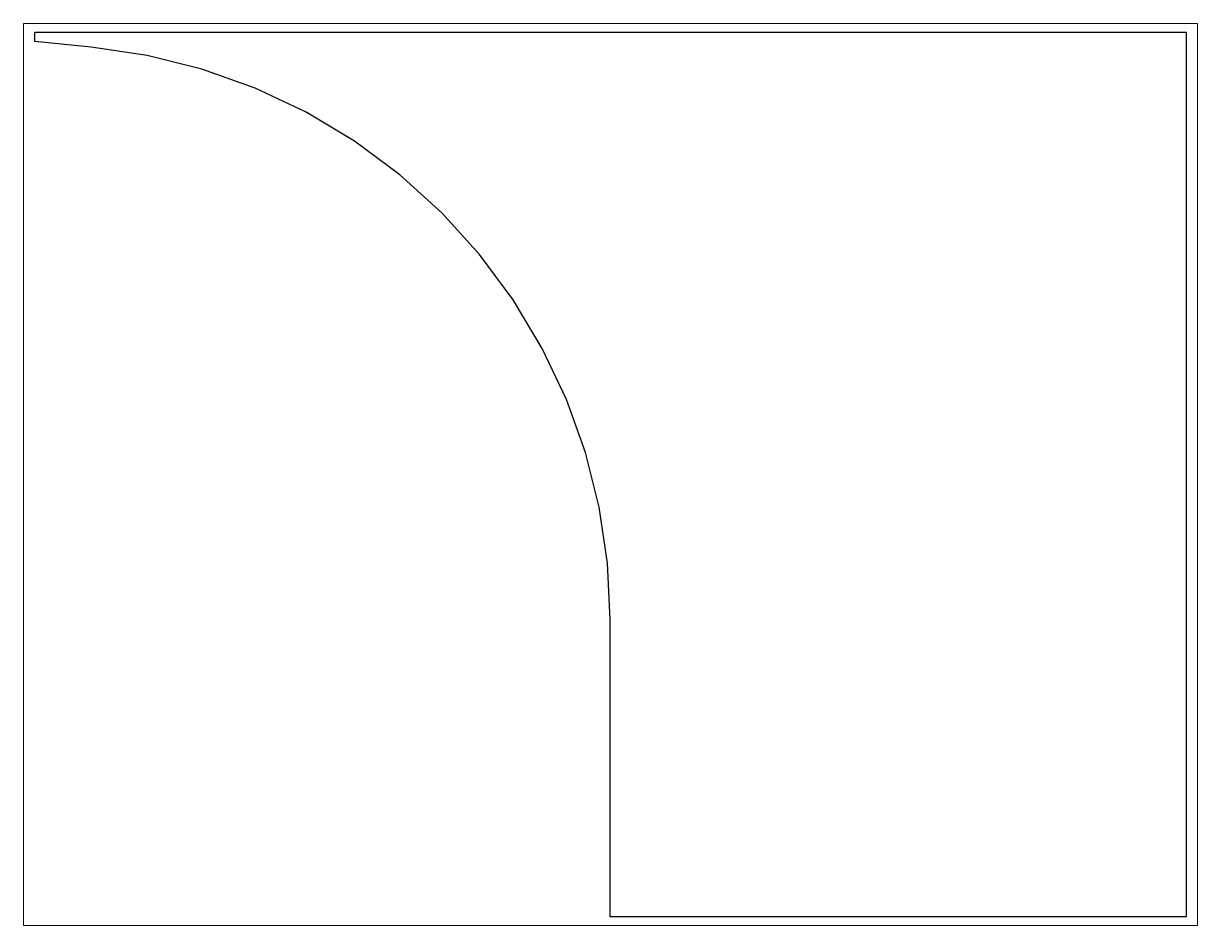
# Paper-space layout 'Layout1' of a CAD drawing. Header units: millimetres. Extents: x 2 to 255, y 0 to 195.
# The model-space entities are those that its viewports show. They can reach past a viewport. Long polylines and large blocks are cut down to what shows.
import ezdxf

# ---------------------------------------------------------------- set-up
doc = ezdxf.new("R2010")
doc.units = ezdxf.units.MM
doc.header["$LTSCALE"] = 25
doc.layers.add('3_Pezzi', color=7, linetype='Continuous')

msp = doc.modelspace()

# ---------------------------------------------------------------- linework, layer by layer
at = {"layer": '3_Pezzi', "color": 3, "linetype": 'Continuous'}
for p, q in [((0, 146.65), (0, 149.75)), ((0, 149.75), (389.64, 149.75)), ((389.64, 149.75), (389.64, -149.75)), ((19.05, 144.74), (0, 146.65)), ((37.96, 141.93), (19.05, 144.74)), ((56.5, 137.29), (37.96, 141.93)), ((74.5, 130.85), (56.5, 137.29)), ((91.77, 122.67), (74.5, 130.85)), ((108.17, 112.85), (91.77, 122.67)), ((123.52, 101.46), (108.17, 112.85)), ((137.68, 88.63), (123.52, 101.46)), ((150.52, 74.47), (137.68, 88.63)), ((161.9, 59.12), (150.52, 74.47)), ((171.73, 42.72), (161.9, 59.12)), ((179.9, 25.44), (171.73, 42.72)), ((186.34, 7.45), (179.9, 25.44)), ((190.98, -11.09), (186.34, 7.45)), ((193.79, -30), (190.98, -11.09)), ((194.72, -49.05), (193.79, -30)), ((194.72, -149.75), (194.72, -49.05)), ((389.64, -149.75), (194.72, -149.75))]:
    msp.add_line(p, q, dxfattribs=at)

psp = doc.layouts.get("Layout1")

# ---------------------------------------------------------------- viewports
at = {"layer": '0'}
psp.add_viewport(center=(128.5, 97.5), size=(253.69, 195), view_center_point=(194.82, 0), view_height=305.4878, dxfattribs=at)

doc.saveas('drawing.dxf')
